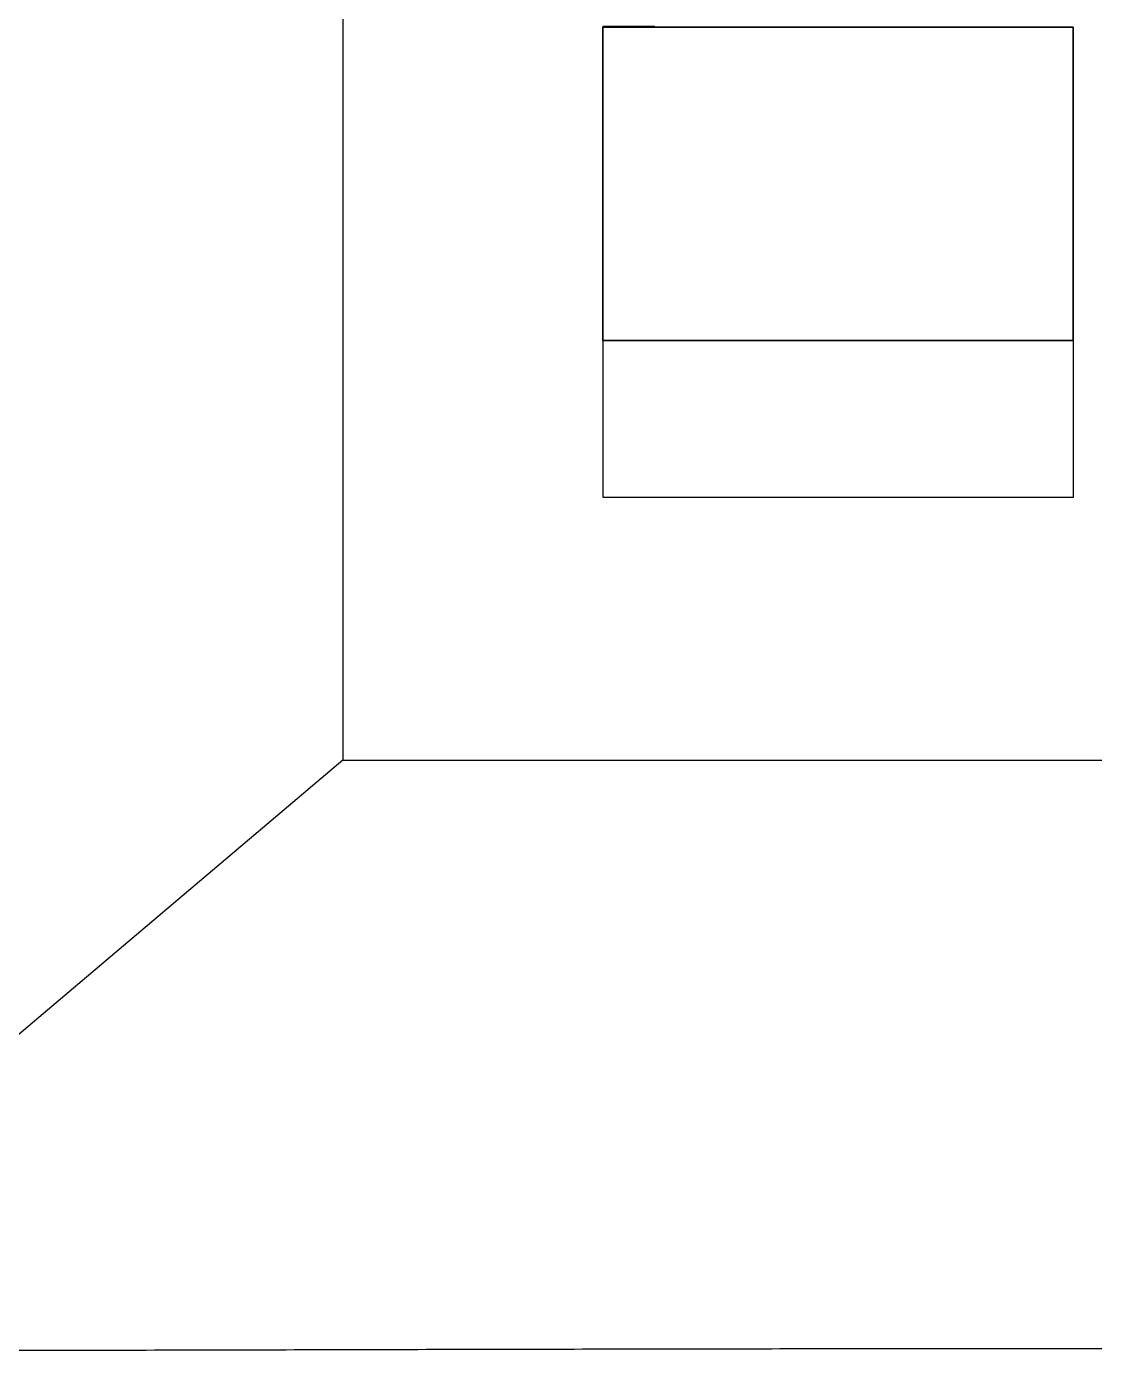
# Model space of a CAD drawing. Header units: metres. Extents: x -1161 to -1080, y 3 to 563.
# Drawn here: x -1117.044 to -1114.997, y 539.841 to 542.38 of the extents above; entities that cross this region are included whole.
import ezdxf

# ---------------------------------------------------------------- set-up
doc = ezdxf.new("R2010")
doc.units = ezdxf.units.M
doc.layers.add('A-GENM', color=7, linetype='Continuous', lineweight=35)

# ---------------------------------------------------------------- blocks, each defined once
blk = doc.blocks.new('T2DPAA-T2D-C3S-RS-M3D-100334_rvt-1-DRG-2873171 - BARRIER LAYOUT')
at = {"layer": 'A-GENM', "color": 254, "lineweight": 25, "true_color": 0xd1d1d1}
for p, q in [((-1116.4375, 542.875), (-1116.4377, 542.3306)), ((-1115.84, 542.3796), (-1115.9396, 542.3796)), ((-1115.9396, 542.3786), (-1115.9396, 541.4776)), ((-1115.0376, 542.079), (-1115.0376, 542.3786)), ((-1116.4377, 542.3299), (-1116.438, 540.9739)), ((-1115.0376, 541.7783), (-1115.0376, 542.0783)), ((-1115.0376, 541.4776), (-1115.0376, 541.7772)), ((-1115.9396, 541.4776), (-1115.0376, 541.4776)), ((-1116.438, 540.9739), (-1117.7774, 539.8406)), ((-1116.438, 540.9739), (-1114.5381, 540.9739))]:
    blk.add_line(p, q, dxfattribs=at)
at = {"layer": 'A-GENM', "color": 253, "lineweight": 25, "true_color": 0xa3a3a3}
for p, q in [((-1115.9396, 542.3035), (-1115.9396, 542.3786)), ((-1115.0386, 542.3786), (-1115.0386, 542.3035)), ((-1115.9396, 542.2284), (-1115.9396, 542.3035)), ((-1115.0386, 542.3035), (-1115.0386, 542.2284)), ((-1115.9396, 542.1532), (-1115.9396, 542.2284)), ((-1115.0386, 542.2284), (-1115.0386, 542.1532)), ((-1115.9396, 542.0781), (-1115.9396, 542.1532)), ((-1115.0386, 542.1532), (-1115.0386, 542.0781)), ((-1115.9396, 542.003), (-1115.9396, 542.0781)), ((-1115.0386, 542.0781), (-1115.0386, 542.003)), ((-1115.9396, 541.9279), (-1115.9396, 542.003)), ((-1115.0386, 542.003), (-1115.0386, 541.9279)), ((-1115.9396, 541.8527), (-1115.9396, 541.9279)), ((-1115.0386, 541.9279), (-1115.0386, 541.8527)), ((-1115.9396, 541.7776), (-1115.9396, 541.8527)), ((-1115.0386, 541.8527), (-1115.0386, 541.7776))]:
    blk.add_line(p, q, dxfattribs=at)
at = {"layer": 'A-GENM', "color": 9, "lineweight": 25, "true_color": 0xbebebe}
for p, q in [((-1115.0386, 542.3035), (-1115.0386, 542.3786)), ((-1115.0386, 542.0781), (-1115.0386, 542.1532)), ((-1115.9396, 541.8527), (-1115.9396, 541.7776))]:
    blk.add_line(p, q, dxfattribs=at)
at = {"layer": 'A-GENM', "color": 9, "lineweight": 25, "true_color": 0xbebebe, "flags": 128}
for points in [[(-1115.9396, 542.3796), (-1115.9396, 542.3791), (-1115.9396, 542.3786)], [(-1115.9396, 542.3786), (-1115.9396, 542.3035), (-1115.9396, 542.2284)], [(-1115.9396, 542.3786), (-1115.9396, 542.3035), (-1115.9396, 542.2284), (-1115.9396, 542.1532), (-1115.9396, 542.0781), (-1115.9396, 542.003), (-1115.9396, 541.9279), (-1115.9396, 541.8527)], [(-1115.0376, 542.079), (-1115.0376, 542.1792), (-1115.0376, 542.2794), (-1115.0376, 542.3786)], [(-1115.0386, 542.1532), (-1115.0386, 542.2284), (-1115.0386, 542.3035)], [(-1115.9396, 542.2284), (-1115.9396, 542.1532), (-1115.9396, 542.0781)], [(-1115.9396, 542.0781), (-1115.9396, 542.003), (-1115.9396, 541.9279)], [(-1115.0386, 541.9279), (-1115.0386, 542.003), (-1115.0386, 542.0781)], [(-1115.0376, 541.7783), (-1115.0376, 541.8785), (-1115.0376, 541.9787), (-1115.0376, 542.0783)], [(-1115.9396, 541.9279), (-1115.9396, 541.8527), (-1115.9396, 541.7776)], [(-1115.0386, 541.7776), (-1115.0386, 541.8527), (-1115.0386, 541.9279)], [(-1115.9396, 541.7776), (-1115.9396, 541.7026), (-1115.9396, 541.6276), (-1115.9396, 541.5526), (-1115.9396, 541.4776)], [(-1115.0376, 541.4776), (-1115.0376, 541.5778), (-1115.0376, 541.6781), (-1115.0376, 541.7772)]]:
    blk.add_lwpolyline(points, dxfattribs=at)
at = {"layer": 'A-GENM', "color": 9, "lineweight": 25, "true_color": 0xbebebe}
for points in [[(-1115.84, 542.3796), (-1115.8732, 542.3796), (-1115.9064, 542.3796), (-1115.9396, 542.3796)], [(-1115.6392, 542.3786), (-1115.7394, 542.3786), (-1115.8395, 542.3786), (-1115.9396, 542.3786)], [(-1115.5391, 542.3786), (-1115.5725, 542.3786), (-1115.6059, 542.3786), (-1115.6392, 542.3786)], [(-1115.3389, 542.3786), (-1115.4057, 542.3786), (-1115.4724, 542.3786), (-1115.5391, 542.3786)], [(-1115.2388, 542.3786), (-1115.2722, 542.3786), (-1115.3055, 542.3786), (-1115.3389, 542.3786)], [(-1115.0386, 542.3786), (-1115.1053, 542.3786), (-1115.1721, 542.3786), (-1115.2388, 542.3786)], [(-1115.9396, 541.7776), (-1115.9062, 541.7776), (-1115.8728, 541.7776), (-1115.8395, 541.7776)], [(-1115.8395, 541.7776), (-1115.706, 541.7776), (-1115.5725, 541.7776), (-1115.439, 541.7776)], [(-1115.439, 541.7776), (-1115.3389, 541.7776), (-1115.2388, 541.7776), (-1115.1387, 541.7776)], [(-1115.1387, 541.7776), (-1115.1053, 541.7776), (-1115.072, 541.7776), (-1115.0386, 541.7776)]]:
    blk.add_open_spline(points, degree=3, dxfattribs=at)
at = {"layer": 'A-GENM', "color": 253, "lineweight": 25, "true_color": 0xa3a3a3}
for points in [[(-1115.9396, 542.3786), (-1115.9062, 542.3786), (-1115.8728, 542.3786), (-1115.8395, 542.3786)], [(-1115.8395, 542.3786), (-1115.8061, 542.3786), (-1115.7727, 542.3786), (-1115.7394, 542.3786)], [(-1115.7394, 542.3786), (-1115.706, 542.3786), (-1115.6726, 542.3786), (-1115.6392, 542.3786)], [(-1115.6392, 542.3786), (-1115.6059, 542.3786), (-1115.5725, 542.3786), (-1115.5391, 542.3786)], [(-1115.5391, 542.3786), (-1115.5058, 542.3786), (-1115.4724, 542.3786), (-1115.439, 542.3786)], [(-1115.439, 542.3786), (-1115.4057, 542.3786), (-1115.3723, 542.3786), (-1115.3389, 542.3786)], [(-1115.3389, 542.3786), (-1115.3055, 542.3786), (-1115.2722, 542.3786), (-1115.2388, 542.3786)], [(-1115.2388, 542.3786), (-1115.2054, 542.3786), (-1115.1721, 542.3786), (-1115.1387, 542.3786)], [(-1115.1387, 542.3786), (-1115.1053, 542.3786), (-1115.072, 542.3786), (-1115.0386, 542.3786)], [(-1115.8395, 541.7776), (-1115.8728, 541.7776), (-1115.9062, 541.7776), (-1115.9396, 541.7776)], [(-1115.7394, 541.7776), (-1115.7727, 541.7776), (-1115.8061, 541.7776), (-1115.8395, 541.7776)], [(-1115.6392, 541.7776), (-1115.6726, 541.7776), (-1115.706, 541.7776), (-1115.7394, 541.7776)], [(-1115.5391, 541.7776), (-1115.5725, 541.7776), (-1115.6059, 541.7776), (-1115.6392, 541.7776)], [(-1115.439, 541.7776), (-1115.4724, 541.7776), (-1115.5058, 541.7776), (-1115.5391, 541.7776)], [(-1115.3389, 541.7776), (-1115.3723, 541.7776), (-1115.4057, 541.7776), (-1115.439, 541.7776)], [(-1115.2388, 541.7776), (-1115.2722, 541.7776), (-1115.3055, 541.7776), (-1115.3389, 541.7776)], [(-1115.1387, 541.7776), (-1115.1721, 541.7776), (-1115.2054, 541.7776), (-1115.2388, 541.7776)], [(-1115.0386, 541.7776), (-1115.072, 541.7776), (-1115.1053, 541.7776), (-1115.1387, 541.7776)]]:
    blk.add_open_spline(points, degree=3, dxfattribs=at)
at = {"layer": 'A-GENM', "color": 9, "lineweight": 25, "true_color": 0xbebebe}
for points, knots in [([(-1115.9396, 541.4776), (-1115.8059, 541.4776), (-1115.5053, 541.4776), (-1115.2046, 541.4776), (-1115.0376, 541.4776)], [0, 0, 0, 0, 0.444444, 1, 1, 1, 1]), ([(-1113.2337, 539.8457), (-1113.402, 539.8457), (-1113.7385, 539.8456), (-1114.2434, 539.8457), (-1114.7482, 539.8458), (-1115.1689, 539.8457), (-1115.5055, 539.8455), (-1115.7579, 539.8452), (-1116.0103, 539.8447), (-1116.2628, 539.8442), (-1116.5152, 539.8435), (-1116.8518, 539.8427), (-1117.2725, 539.8417), (-1117.6091, 539.841), (-1117.7774, 539.8406)], [0, 0, 0, 0, 0.111111, 0.222222, 0.333333, 0.444444, 0.5, 0.555556, 0.611111, 0.666667, 0.722222, 0.777778, 0.888889, 1, 1, 1, 1])]:
    blk.add_open_spline(points, degree=3, knots=knots, dxfattribs=at)

msp = doc.modelspace()

# ---------------------------------------------------------------- block references
at = {"lineweight": 5}
msp.add_blockref('T2DPAA-T2D-C3S-RS-M3D-100334_rvt-1-DRG-2873171 - BARRIER LAYOUT', (0, 0), dxfattribs=at)

doc.saveas('drawing.dxf')
